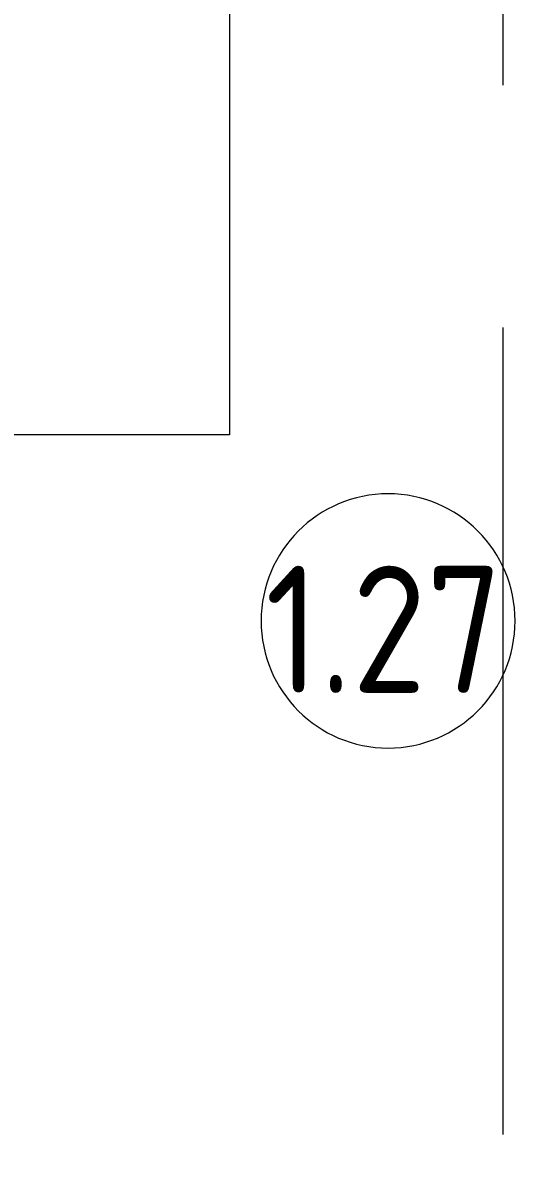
# Model space of a CAD drawing. Header units: millimetres. Extents: x -4185 to 186529, y -8553 to 29097.
# Drawn here: x 24965 to 25934, y 7981 to 10241 of the extents above; entities that cross this region are included whole.
import ezdxf

# ---------------------------------------------------------------- set-up
doc = ezdxf.new("R2010")
doc.units = ezdxf.units.MM
doc.linetypes.add('Осевая', pattern=[3175, 635, -476.25, 1587.5, -476.25])
for name, color, linetype, lineweight in [('A-AREA-IDEN', 7, 'Continuous', 9), ('E-ELEC-FIXT-IDEN', 7, 'Continuous', 9), ('Оси-2', 7, 'Осевая', 9)]:
    doc.layers.add(name, color=color, linetype=linetype, lineweight=lineweight)
doc.styles.add('GOST Common_1', font='GOST_Common.ttf', dxfattribs={"width": 0.9, "height": 250})

# ---------------------------------------------------------------- blocks, each defined once
blk = doc.blocks.new('Марка_Помещения - Номер-25198446-План размещения напольных электротехнических лючков и розеток 1 этажа в осях 1-12')
at = {"layer": 'A-AREA-IDEN'}
for start, end in [(360, 180), (180, 360)]:
    blk.add_arc((0, 0), 2.5, start, end, dxfattribs=at)

msp = doc.modelspace()

# ---------------------------------------------------------------- linework, layer by layer
at = {"layer": 'E-ELEC-FIXT-IDEN'}
for p, q in [((25371.2, 11120), (25371.2, 9431.4)), ((25371.2, 9431.4), (24592.2, 9431.4))]:
    msp.add_line(p, q, dxfattribs=at)
at = {"layer": 'Оси-2'}
msp.add_line((25910, 593.7), (25910, 24898.1), dxfattribs=at)

# ---------------------------------------------------------------- block references
at = {"layer": 'A-AREA-IDEN', "xscale": 99.99999999999993, "yscale": 99.99999999999993, "zscale": 99.99999999999993}
msp.add_blockref('Марка_Помещения - Номер-25198446-План размещения напольных электротехнических лючков и розеток 1 этажа в осях 1-12', (25683.6, 9065.1), dxfattribs=at)

# ---------------------------------------------------------------- texts
at = {"layer": 'A-AREA-IDEN', "insert": (25441.7, 9173.6), "char_height": 250, "width": 606.076, "attachment_point": 1, "style": 'GOST Common_1'}
msp.add_mtext('1.27', dxfattribs=at)

doc.saveas('drawing.dxf')
